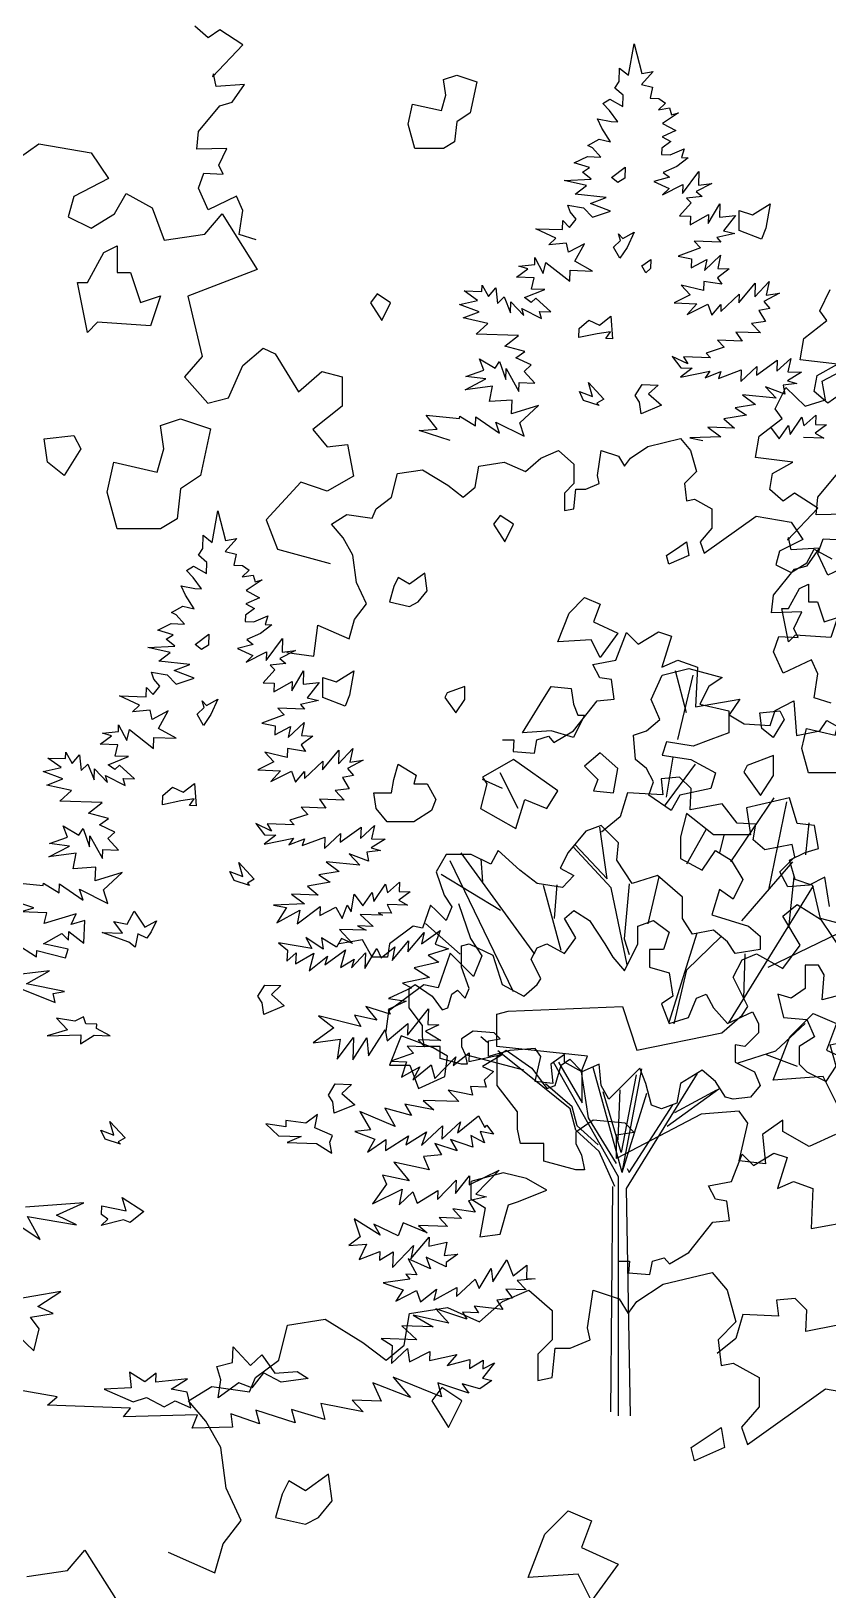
# Model space of a CAD drawing. Header units: inches. Extents: x -11 to 128, y 7 to 56.
# Drawn here: x 44.823 to 45.248, y 22.481 to 23.313 of the extents above; entities that cross this region are included whole.
import ezdxf

# ---------------------------------------------------------------- set-up
doc = ezdxf.new("R2010")
doc.units = ezdxf.units.IN
doc.header["$MEASUREMENT"] = 0
doc.layers.add('CAY', color=94, linetype='Continuous')
doc.layers.add('CAY-3', color=61, linetype='Continuous')
picture_1 = doc.add_image_def('image1.jpg', size_in_pixel=(1680, 1093))

# ---------------------------------------------------------------- blocks, each defined once
blk = doc.blocks.new('A$C76451831')
at = {"layer": 'CAY'}
for p, q in [((3764, 1772.8), (3822.4, 1787)), ((3822.4, 1787), (3840.1, 1765.7)), ((3573, 1752.2), (3604.2, 1765.7)), ((3604.2, 1765.7), (3631.9, 1741.6)), ((3673.8, 1720.9), (3680.9, 1765.7)), ((3680.9, 1765.7), (3711.5, 1755.7)), ((3732.8, 1752.2), (3764, 1772.8)), ((3840.1, 1765.7), (3850.7, 1728)), ((4659.2, 1730), (4666, 1767.4)), ((4666, 1767.4), (4675.2, 1732.1)), ((3462.1, 1738), (3507.5, 1745.1)), ((3507.5, 1745.1), (3545.3, 1728)), ((3545.3, 1728), (3573, 1752.2)), ((3711.5, 1755.7), (3722.2, 1738)), ((3722.2, 1738), (3732.8, 1752.2)), ((3306.5, 1682.6), (3317.1, 1724.4)), ((3317.1, 1724.4), (3361.9, 1731.5)), ((3361.9, 1731.5), (3406.7, 1703.8)), ((3455.6, 1700.3), (3462.1, 1738)), ((3631.9, 1741.6), (3631.9, 1706.7)), ((3850.7, 1728), (3829.5, 1706.7)), ((4648.1, 1722.6), (4648.6, 1738.5)), ((4648.6, 1738.5), (4659.2, 1730)), ((4688.4, 1734.4), (4674.7, 1719)), ((4675.2, 1732.1), (4688.4, 1734.4)), ((3631.9, 1706.7), (3614.8, 1689.6)), ((3653.2, 1696.7), (3677.3, 1706.7)), ((3677.3, 1706.7), (3673.8, 1720.9)), ((3829.5, 1706.7), (3833, 1676.1)), ((4642.8, 1714.7), (4648.1, 1722.6)), ((4653, 1706.2), (4642.8, 1714.7)), ((4652.5, 1693), (4653, 1706.2)), ((4674.7, 1719), (4687.7, 1715.8)), ((4687.7, 1715.8), (4685, 1702.8)), ((3406.7, 1703.8), (3434.4, 1682.6)), ((3434.4, 1682.6), (3455.6, 1700.3)), ((3614.8, 1689.6), (3614.8, 1658.4)), ((3631.9, 1661.9), (3635.5, 1696.7)), ((3635.5, 1696.7), (3653.2, 1696.7)), ((4628.6, 1696.6), (4636.9, 1701.7)), ((4636.5, 1688.1), (4628.6, 1696.6)), ((4646.4, 1674.6), (4636.5, 1688.1)), ((4636.9, 1701.7), (4652.5, 1693)), ((4685, 1702.8), (4695.4, 1702.4)), ((4703.4, 1696.7), (4694.9, 1688.8)), ((4694.9, 1688.8), (4708.2, 1691.1)), ((4695.4, 1702.4), (4703.4, 1696.7)), ((4708.2, 1691.1), (4710.6, 1682.8)), ((3278.8, 1661.9), (3306.5, 1682.6)), ((3833, 1676.1), (3847.2, 1679)), ((3847.2, 1679), (3878.4, 1661.9)), ((4627.6, 1667.1), (4622.5, 1678.2)), ((4622.5, 1678.2), (4638.7, 1674.9)), ((4638.7, 1674.9), (4646.4, 1674.6)), ((4718.8, 1685.3), (4699.8, 1672.8)), ((4699.8, 1672.8), (4715.4, 1664.1)), ((4710.6, 1682.8), (4718.8, 1685.3)), ((3199.2, 1634.2), (3226.9, 1651.3)), ((3226.9, 1651.3), (3271.7, 1644.8)), ((3271.7, 1644.8), (3278.8, 1661.9)), ((3614.8, 1658.4), (3631.9, 1661.9)), ((3878.4, 1661.9), (3878.4, 1627.1)), ((4611, 1646.4), (4624.4, 1654.1)), ((4624.4, 1654.1), (4637.9, 1650.9)), ((4637.9, 1650.9), (4627.6, 1667.1)), ((4709.5, 1651.1), (4698.8, 1643.4)), ((4715.4, 1664.1), (4699.3, 1656.9)), ((4699.3, 1656.9), (4709.5, 1651.1)), ((3219.8, 1610), (3199.2, 1634.2)), ((3864.3, 1582.3), (3957.4, 1648.4)), ((3957.4, 1648.4), (4019.9, 1637.7)), ((4019.9, 1637.7), (4040.5, 1607.1)), ((4594.4, 1625.7), (4610.5, 1633.3)), ((4610.5, 1633.3), (4626.4, 1632.7)), ((4616.3, 1643.5), (4611, 1646.4)), ((4626.4, 1632.7), (4616.3, 1643.5)), ((4698.8, 1643.4), (4698.5, 1635.7)), ((4698.5, 1635.7), (4708.9, 1635.3)), ((4708.9, 1635.3), (4725.5, 1642.4)), ((4730.1, 1631.8), (4716.6, 1621.4)), ((4725.5, 1642.4), (4722.4, 1632.1)), ((4722.4, 1632.1), (4730.1, 1631.8)), ((3878.4, 1627.1), (3857.2, 1602.9)), ((4612.8, 1620.1), (4594.4, 1625.7)), ((4604.5, 1614.9), (4612.8, 1620.1)), ((4615, 1606.4), (4604.5, 1614.9)), ((4716.6, 1621.4), (4700.5, 1614.3)), ((4700.5, 1614.3), (4708, 1608.6)), ((4723.6, 1589.4), (4743.1, 1615.5)), ((4743.1, 1615.5), (4742.6, 1599.2)), ((3237.5, 1578.7), (3219.8, 1610)), ((3857.2, 1602.9), (3864.3, 1582.3)), ((4040.5, 1607.1), (3999.3, 1585.8)), ((4582.8, 1604.8), (4615, 1606.4)), ((4609.3, 1598.9), (4582.8, 1604.8)), ((4595.8, 1588.5), (4609.3, 1598.9)), ((4708, 1608.6), (4689.3, 1603.8)), ((4689.3, 1603.8), (4707.5, 1595.4)), ((4699.6, 1587.6), (4724, 1599.9)), ((4707.5, 1595.4), (4699.6, 1587.6)), ((4724, 1599.9), (4723.6, 1589.4)), ((4758.5, 1601.4), (4739.6, 1591.6)), ((4742.6, 1599.2), (4758.5, 1601.4)), ((3244, 1530.4), (3237.5, 1578.7)), ((3999.3, 1585.8), (3992.2, 1561.6)), ((4047.6, 1565.2), (4061.2, 1589.4)), ((4061.2, 1589.4), (4092.4, 1572.3)), ((4632.8, 1584.5), (4595.8, 1588.5)), ((4614, 1577.4), (4632.8, 1584.5)), ((4637.7, 1568.4), (4614, 1577.4)), ((4733.7, 1578.2), (4720, 1562.8)), ((4747.1, 1585.9), (4728.4, 1583.8)), ((4728.4, 1583.8), (4733.7, 1578.2)), ((4739.6, 1591.6), (4747.1, 1585.9)), ((4754.1, 1553.5), (4768.1, 1577)), ((4768.1, 1577), (4767.5, 1561.2)), ((3992.2, 1561.6), (4019.9, 1548.1)), ((4019.9, 1548.1), (4047.6, 1565.2)), ((4092.4, 1572.3), (4106.6, 1533.9)), ((4154.9, 1541), (4175.6, 1565.2)), ((4175.6, 1565.2), (4217.4, 1499.1)), ((4587.2, 1575.6), (4605.7, 1572.3)), ((4589.7, 1567.4), (4587.2, 1575.6)), ((4589, 1548.8), (4597.1, 1559)), ((4597.1, 1559), (4589.7, 1567.4)), ((4605.7, 1572.3), (4616.2, 1561)), ((4616.2, 1561), (4637.7, 1568.4)), ((4720, 1562.8), (4733.1, 1562.4)), ((4732.8, 1552), (4754.5, 1564.3)), ((4733.1, 1562.4), (4732.8, 1552)), ((4754.5, 1564.3), (4754.1, 1553.5)), ((4767.5, 1561.2), (4786.6, 1563.2)), ((4786.6, 1563.2), (4772.4, 1545.1)), ((4106.6, 1533.9), (4154.9, 1541)), ((4572.7, 1536.2), (4549.1, 1547.5)), ((4549.1, 1547.5), (4580.8, 1546.4)), ((4580.8, 1546.4), (4581.1, 1557.2)), ((4581.1, 1557.2), (4589, 1548.8)), ((4785.9, 1541.9), (4764.4, 1537.2)), ((4772.4, 1545.1), (4785.9, 1541.9)), ((3261.7, 1492), (3244, 1530.4)), ((4564.3, 1528.4), (4572.7, 1536.2)), ((4585.6, 1530.3), (4564.3, 1528.4)), ((4588, 1519.4), (4585.6, 1530.3)), ((4606.9, 1529.6), (4588, 1519.4)), ((4595.3, 1508.7), (4606.9, 1529.6)), ((4745, 1524.8), (4718.3, 1514.8)), ((4769.2, 1531.6), (4737.5, 1532.7)), ((4737.5, 1532.7), (4745, 1524.8)), ((4764.4, 1537.2), (4769.2, 1531.6)), ((4528.9, 1502.9), (4547.6, 1504.9)), ((4539.3, 1499.8), (4528.9, 1502.9)), ((4547.6, 1504.9), (4547.9, 1513.1)), ((4547.9, 1513.1), (4557.6, 1494.1)), ((4557.6, 1494.1), (4560.8, 1507.2)), ((4560.8, 1507.2), (4589.5, 1484.9)), ((4616.2, 1497.1), (4595.3, 1508.7)), ((4718.3, 1514.8), (4734.1, 1511.6)), ((4734.1, 1511.6), (4733.7, 1501.1)), ((4733.7, 1501.1), (4752.6, 1510.9)), ((4749.5, 1497.9), (4768.7, 1515.8)), ((4752.6, 1510.9), (4749.5, 1497.9)), ((4768.7, 1515.8), (4765.4, 1500)), ((3240.4, 1464.3), (3261.7, 1492)), ((4217.4, 1499.1), (4134.9, 1467.3)), ((4525.8, 1489.8), (4539.3, 1499.8)), ((4547, 1489.1), (4525.8, 1489.8)), ((4543.8, 1475.6), (4547, 1489.1)), ((4589.5, 1484.9), (4589.9, 1498)), ((4589.9, 1498), (4616.2, 1497.1)), ((4749, 1484.7), (4748.6, 1473.9)), ((4770.2, 1481.3), (4749, 1484.7)), ((4779, 1499.6), (4765, 1489.2)), ((4765, 1489.2), (4770.2, 1481.3)), ((4765.4, 1500), (4779, 1499.6)), ((4809.5, 1466.3), (4826.5, 1484.8)), ((4826.5, 1484.8), (4823.2, 1468.6)), ((4134.9, 1467.3), (4152, 1395.3)), ((4463.6, 1473.4), (4484.8, 1472.7)), ((4479.5, 1462), (4463.6, 1473.4)), ((4484.8, 1472.7), (4485.1, 1480.4)), ((4485.1, 1480.4), (4492.8, 1466.9)), ((4492.8, 1466.9), (4501.3, 1477.1)), ((4501.3, 1477.1), (4503.4, 1458.4)), ((4503.4, 1458.4), (4511.4, 1466.3)), ((4511.4, 1466.3), (4518.8, 1447.4)), ((4535.3, 1465.5), (4559.7, 1475)), ((4543.3, 1459.7), (4535.3, 1465.5)), ((4548.9, 1465), (4543.3, 1459.7)), ((4559.7, 1475), (4543.8, 1475.6)), ((4566.9, 1448.5), (4548.9, 1465)), ((4732.6, 1469), (4713.7, 1459.2)), ((4722.1, 1480.2), (4732.6, 1469)), ((4748.6, 1473.9), (4722.1, 1480.2)), ((4769, 1449.1), (4791.1, 1469.7)), ((4790.7, 1459.3), (4810.1, 1482.6)), ((4791.1, 1469.7), (4790.7, 1459.3)), ((4810.1, 1482.6), (4809.5, 1466.3)), ((4839.1, 1470.7), (4820.2, 1461)), ((4823.2, 1468.6), (4839.1, 1470.7)), ((3055.2, 1432.3), (3075.8, 1456.5)), ((3075.8, 1456.5), (3117.7, 1390.4)), ((3175, 1454.3), (3230.4, 1429.5)), ((3230.4, 1429.5), (3240.4, 1464.3)), ((4458, 1457.3), (4479.5, 1462)), ((4481.7, 1448.7), (4458, 1457.3)), ((4462.4, 1441.3), (4481.7, 1448.7)), ((4518.8, 1447.4), (4519.3, 1460.6)), ((4519.3, 1460.6), (4534.6, 1444.2)), ((4534.6, 1444.2), (4532.2, 1452.4)), ((4532.2, 1452.4), (4555.8, 1440.7)), ((4555.8, 1440.7), (4553.3, 1449)), ((4553.3, 1449), (4566.9, 1448.5)), ((4713.7, 1459.2), (4740.4, 1458.3)), ((4740.4, 1458.3), (4729, 1445.5)), ((4729, 1445.5), (4753.5, 1457.8)), ((4753.5, 1457.8), (4758.5, 1444.5)), ((4758.5, 1444.5), (4769.3, 1457.3)), ((4769.3, 1457.3), (4769, 1449.1)), ((4827.6, 1452.5), (4814.4, 1450.3)), ((4814.4, 1450.3), (4822.1, 1436.9)), ((4820.2, 1461), (4827.6, 1452.5)), ((3006.8, 1425.2), (3055.2, 1432.3)), ((4491.7, 1434.8), (4462.4, 1441.3)), ((4478.1, 1422.1), (4491.7, 1434.8)), ((4822.1, 1436.9), (4805.7, 1434.7)), ((4805.7, 1434.7), (4816.2, 1423.5)), ((4528.3, 1420.4), (4478.1, 1422.1)), ((4512, 1407.8), (4528.3, 1420.4)), ((4794.5, 1413.8), (4765.1, 1414.8)), ((4765.1, 1414.8), (4773, 1406.4)), ((4786.8, 1424.5), (4794.5, 1413.8)), ((4816.2, 1423.5), (4786.8, 1424.5)), ((4152, 1395.3), (4130.8, 1371.1)), ((4200.3, 1384.7), (4224.5, 1405.3)), ((4224.5, 1405.3), (4238.7, 1398.8)), ((4238.7, 1398.8), (4266.4, 1353.4)), ((4487, 1379.2), (4482, 1392.5)), ((4482, 1392.5), (4500.7, 1381.4)), ((4535.8, 1401.5), (4512, 1407.8)), ((4525.1, 1393.7), (4535.8, 1401.5)), ((4543.4, 1385.4), (4525.1, 1393.7)), ((4711.4, 1395.4), (4721.4, 1381.9)), ((4729.7, 1386.6), (4711.4, 1395.4)), ((4724.6, 1394.9), (4729.7, 1386.6)), ((4756.7, 1393.8), (4724.6, 1394.9)), ((4773, 1406.4), (4751.5, 1399.4)), ((4751.5, 1399.4), (4756.7, 1393.8)), ((4811.7, 1373.3), (4836.3, 1391)), ((4835.9, 1377.9), (4852.3, 1393.2)), ((4836.3, 1391), (4835.9, 1377.9)), ((4852.3, 1393.2), (4849, 1377.4)), ((4183.2, 1346.3), (4200.3, 1384.7)), ((4266.4, 1353.4), (4294.1, 1377.6)), ((4294.1, 1377.6), (4318.3, 1371.1)), ((4465.5, 1371.8), (4487, 1379.2)), ((4500.7, 1381.4), (4505.9, 1389.4)), ((4505.9, 1389.4), (4513.4, 1367.9)), ((4513.4, 1367.9), (4513.8, 1381)), ((4513.8, 1381), (4528.7, 1353.7)), ((4535, 1377.5), (4543.4, 1385.4)), ((4547.7, 1363.9), (4535, 1377.5)), ((4735, 1381.4), (4721, 1371)), ((4721, 1371), (4756.1, 1378)), ((4721.4, 1381.9), (4735, 1381.4)), ((4756.1, 1378), (4750.4, 1370)), ((4750.4, 1370), (4769.3, 1377.5)), ((4766.3, 1369.4), (4793.3, 1379.4)), ((4769.3, 1377.5), (4766.3, 1369.4)), ((4792.9, 1365.8), (4812.1, 1383.7)), ((4793.3, 1379.4), (4792.9, 1365.8)), ((4812.1, 1383.7), (4811.7, 1373.3)), ((4865.3, 1376.9), (4848.6, 1366.6)), ((4849, 1377.4), (4865.3, 1376.9)), ((4130.8, 1371.1), (4158.5, 1339.9)), ((4318.3, 1371.1), (4318.3, 1336.3)), ((4464.9, 1355.9), (4489.4, 1368.7)), ((4497.2, 1360.3), (4464.9, 1355.9)), ((4489.4, 1368.7), (4465.5, 1371.8)), ((4493.9, 1341.8), (4497.2, 1360.3)), ((4528.7, 1353.7), (4529.1, 1364.6)), ((4529.1, 1364.6), (4547.7, 1363.9)), ((4822.1, 1359.3), (4834.8, 1345.7)), ((4845.4, 1350.8), (4822.1, 1359.3)), ((4859.4, 1363.5), (4843.5, 1361.3)), ((4843.5, 1361.3), (4845.4, 1350.8)), ((4848.6, 1366.6), (4859.4, 1363.5)), ((4158.5, 1339.9), (4183.2, 1346.3)), ((4318.3, 1336.3), (4283.5, 1308.6)), ((4520.7, 1343.6), (4493.9, 1341.8)), ((4520.1, 1327.3), (4520.7, 1343.6)), ((4552.2, 1337), (4520.1, 1327.3)), ((4530.1, 1316.5), (4552.2, 1337)), ((4810.5, 1338.4), (4786.3, 1334.3)), ((4834.8, 1345.7), (4795, 1349.9)), ((4795, 1349.9), (4810.5, 1338.4)), ((4431.5, 1309.1), (4418.5, 1325.8)), ((4418.5, 1325.8), (4458.3, 1321.7)), ((4458.3, 1321.7), (4458.4, 1324.4)), ((4458.4, 1324.4), (4477, 1312.9)), ((4477, 1312.9), (4477.4, 1323.8)), ((4477.4, 1323.8), (4505.7, 1304.2)), ((4501.2, 1317.5), (4535, 1300.5)), ((4505.7, 1304.2), (4501.2, 1317.5)), ((4535, 1300.5), (4530.1, 1316.5)), ((4799.6, 1325.7), (4772.7, 1321.2)), ((4772.7, 1321.2), (4785.5, 1310.3)), ((4786.3, 1334.3), (4799.6, 1325.7)), ((4851.8, 1302.5), (4865.7, 1323.4)), ((4865.7, 1323.4), (4868.1, 1312.9)), ((4868.1, 1312.9), (4882.1, 1325.5)), ((4882.1, 1325.5), (4881.7, 1314.6)), ((4283.5, 1308.6), (4300.6, 1287.9)), ((4410.2, 1307.5), (4431.5, 1309.1)), ((4446.9, 1295.4), (4410.2, 1307.5)), ((4769.3, 1300), (4732.1, 1298.6)), ((4732.1, 1298.6), (4747.8, 1295.7)), ((4753.8, 1311.4), (4769.3, 1300)), ((4785.5, 1310.3), (4753.8, 1311.4)), ((4828.1, 1311.5), (4838.5, 1297.6)), ((4838.5, 1297.6), (4849.5, 1313.5)), ((4849.5, 1313.5), (4851.8, 1302.5)), ((4891.6, 1298.4), (4867.6, 1299.3)), ((4894.8, 1314.2), (4881.4, 1304.2)), ((4881.4, 1304.2), (4891.6, 1298.4)), ((4881.7, 1314.6), (4894.8, 1314.2)), ((4300.6, 1287.9), (4324.7, 1290.9)), ((4324.7, 1290.9), (4331.8, 1253.1)), ((4554.9, 1274.6), (4575.8, 1283.7)), ((4575.8, 1283.7), (4594.3, 1267.5)), ((4622.2, 1253.8), (4626.9, 1283.7)), ((4626.9, 1283.7), (4647.3, 1277)), ((4661.5, 1274.6), (4682.3, 1288.4)), ((4682.3, 1288.4), (4721.2, 1297.8)), ((4721.2, 1297.8), (4733, 1283.7)), ((4733, 1283.7), (4740.1, 1258.5)), ((4384.3, 1256.1), (4414.2, 1260.8)), ((4414.2, 1260.8), (4444.1, 1242.4)), ((4476.7, 1240), (4481, 1265.2)), ((4481, 1265.2), (4511.3, 1269.9)), ((4511.3, 1269.9), (4536.5, 1258.5)), ((4536.5, 1258.5), (4554.9, 1274.6)), ((4594.3, 1267.5), (4594.3, 1244.3)), ((4647.3, 1277), (4654.4, 1265.2)), ((4654.4, 1265.2), (4661.5, 1274.6)), ((4269.3, 1246.1), (4228, 1201.2)), ((4300.6, 1235.4), (4269.3, 1246.1)), ((4331.8, 1253.1), (4300.6, 1235.4)), ((4377.3, 1228.2), (4384.3, 1256.1)), ((4444.1, 1242.4), (4462.6, 1228.2)), ((4594.3, 1244.3), (4582.9, 1232.9)), ((4608.4, 1237.6), (4624.5, 1244.3)), ((4624.5, 1244.3), (4622.2, 1253.8)), ((4740.1, 1258.5), (4725.9, 1244.3)), ((4725.9, 1244.3), (4728.3, 1223.9)), ((4358.8, 1214.4), (4377.3, 1228.2)), ((4462.6, 1228.2), (4476.7, 1240)), ((4582.9, 1232.9), (4582.9, 1212.1)), ((4594.3, 1214.4), (4596.6, 1237.6)), ((4596.6, 1237.6), (4608.4, 1237.6)), ((4728.3, 1223.9), (4737.7, 1225.8)), ((4737.7, 1225.8), (4758.6, 1214.4)), ((4305.7, 1196), (4324.2, 1207.4)), ((4324.2, 1207.4), (4354.1, 1203)), ((4354.1, 1203), (4358.8, 1214.4)), ((4582.9, 1212.1), (4594.3, 1214.4)), ((4749.1, 1161.4), (4811.2, 1205.4)), ((4758.6, 1214.4), (4758.6, 1191.2)), ((4811.2, 1205.4), (4852.9, 1198.3)), ((4228, 1201.2), (4241.6, 1166.4)), ((4319.5, 1179.8), (4305.7, 1196)), ((4758.6, 1191.2), (4744.4, 1175.1)), ((4852.9, 1198.3), (4866.7, 1177.9)), ((4331.3, 1159), (4319.5, 1179.8)), ((4744.4, 1175.1), (4749.1, 1161.4)), ((4866.7, 1177.9), (4839.1, 1163.7)), ((4241.6, 1166.4), (4304.1, 1149.3)), ((4335.6, 1126.7), (4331.3, 1159)), ((4839.1, 1163.7), (4834.4, 1147.6)), ((4852.9, 1138.5), (4871.4, 1149.9)), ((4871.4, 1149.9), (4880.4, 1166.1)), ((4880.4, 1166.1), (4901.2, 1154.7)), ((4834.4, 1147.6), (4852.9, 1138.5)), ((4347.4, 1101.2), (4335.6, 1126.7)), ((4333.2, 1082.7), (4347.4, 1101.2)), ((4284.9, 1039.1), (4289.6, 1076)), ((4289.6, 1076), (4326.6, 1059.5)), ((4326.6, 1059.5), (4333.2, 1082.7)), ((4252.7, 1043.4), (4284.9, 1039.1)), ((4728.3, 971.5), (4715.1, 1021.6)), ((4717.8, 939.8), (4736.3, 1016.3)), ((4701.9, 860.6), (4738.9, 910.7)), ((4704.6, 871.1), (4712.5, 918.7)), ((4509.3, 881.7), (4485.5, 892.2)), ((4527.8, 857.9), (4506.6, 900.2)), ((4781, 794.5), (4832.5, 870.4)), ((4850.9, 870.4), (4799.8, 858.6)), ((4799.8, 858.6), (4804.6, 826.3)), ((4826.2, 761), (4847.8, 865.6)), ((4860, 840.1), (4850.9, 870.4)), ((4626.9, 837.7), (4608.4, 831)), ((4634, 774), (4625.3, 835.7)), ((4647.3, 816.9), (4626.9, 837.7)), ((4728.3, 851.9), (4721.2, 824)), ((4760.5, 826.3), (4728.3, 851.9)), ((4880.8, 837.7), (4860, 840.1)), ((4870.1, 802.5), (4874.1, 840.9)), ((4885.5, 810.2), (4880.8, 837.7)), ((4608.4, 831), (4587.6, 805.5)), ((4645.4, 796.4), (4647.3, 816.9)), ((4721.2, 824), (4721.2, 798.4)), ((4728.6, 791.9), (4751.7, 832.8)), ((4804.6, 826.3), (4760.5, 826.3)), ((4768, 805.1), (4772.9, 825.9)), ((4442.1, 803.1), (4430.3, 782.3)), ((4472, 803.1), (4442.1, 803.1)), ((4547.7, 684.5), (4460.2, 805.1)), ((4495.2, 791.7), (4472, 803.1)), ((4485.8, 770.9), (4483.8, 797.9)), ((4504.2, 807.8), (4495.2, 791.7)), ((4529.8, 784.6), (4504.2, 807.8)), ((4587.6, 805.5), (4578.1, 787)), ((4638.7, 763.4), (4593.5, 812.2)), ((4595.8, 814.5), (4634, 774)), ((4721.2, 798.4), (4746.8, 784.6)), ((4746.8, 784.6), (4762.9, 807.8)), ((4762.9, 807.8), (4781.4, 796.4)), ((4850.9, 796.4), (4869.4, 805.5)), ((4869.4, 805.5), (4885.5, 810.2)), ((4430.3, 782.3), (4439.8, 754.7)), ((4507, 736.3), (4436.2, 779.1)), ((4522.3, 639.8), (4446.8, 795.6)), ((4550.6, 768.5), (4529.8, 784.6)), ((4578.1, 787), (4594.3, 777.9)), ((4663.8, 768.5), (4645.4, 796.4)), ((4781.4, 796.4), (4795.5, 773.2)), ((4794.3, 724.1), (4854.9, 794.5)), ((4857.6, 773.2), (4850.9, 796.4)), ((4580.5, 763.8), (4550.6, 768.5)), ((4579.1, 689), (4557.9, 766.3)), ((4571.1, 726.8), (4574.5, 766.9)), ((4594.3, 777.9), (4580.5, 763.8)), ((4657.5, 671.8), (4638.7, 763.4)), ((4659.9, 768.1), (4654, 702.8)), ((4693.7, 777.9), (4663.8, 768.5)), ((4682.7, 720.5), (4695.7, 776.4)), ((4723.6, 752.4), (4693.7, 777.9)), ((4767.6, 761.4), (4758.6, 731.5)), ((4783.7, 750), (4767.6, 761.4)), ((4778.7, 602.9), (4879.6, 765.8)), ((4795.5, 773.2), (4783.7, 750)), ((4850.1, 715.8), (4856.4, 776.4)), ((4878.5, 766.1), (4857.6, 773.2)), ((4887.9, 726.8), (4878.5, 766.1)), ((4423.7, 742.9), (4414.2, 715.4)), ((4430.3, 736.3), (4423.7, 742.9)), ((4439.8, 754.7), (4448.8, 741)), ((4723.6, 726.8), (4723.6, 752.4)), ((4442.1, 724.5), (4430.3, 736.3)), ((4448.8, 741), (4442.1, 724.5)), ((4735.4, 708.3), (4723.6, 726.8)), ((4758.6, 731.5), (4802.2, 717.8)), ((4922.5, 717.8), (4887.9, 726.8)), ((4402.8, 717.8), (4374.9, 696.9)), ((4414.2, 715.4), (4402.8, 717.8)), ((4458.8, 684.4), (4417.8, 720.8)), ((4707.6, 603.7), (4740.9, 709.9)), ((4728.7, 665.9), (4769.2, 705.2)), ((4760.5, 713.1), (4735.4, 708.3)), ((4777, 699.3), (4760.5, 713.1)), ((4802.2, 717.8), (4816, 706)), ((4816, 706), (4816, 689.9)), ((4825.4, 669), (4921.3, 715.4)), ((4342.7, 701.7), (4314.8, 696.9)), ((4354.1, 680.8), (4342.7, 701.7)), ((4374.9, 696.9), (4372.6, 680.8)), ((4654, 702.8), (4659.9, 684)), ((4786.1, 685.5), (4777, 699.3)), ((4816, 689.9), (4786.1, 685.5)), ((4372.6, 680.8), (4354.1, 680.8)), ((4796.7, 631.7), (4797.9, 685.1)), ((4713.4, 601.8), (4728.7, 665.9)), ((4834.4, 569.5), (4869.4, 602.2)), ((4491.5, 579.5), (4483.4, 586)), ((4534.5, 546.7), (4466.9, 564.4)), ((4541.2, 539.6), (4503.7, 569.7)), ((4789.6, 555.4), (4834.4, 569.5)), ((4823, 565.2), (4860, 551.4)), ((4589.9, 500.7), (4541.2, 539.6)), ((4647.3, 419.7), (4569.9, 556)), ((4575.8, 556.2), (4604.1, 507.8)), ((4602.9, 544.4), (4611.2, 489.7)), ((4604.1, 507.8), (4604.1, 546.7)), ((4651.6, 424.8), (4617.3, 549.9)), ((4668.2, 540.8), (4650.5, 448.4)), ((4651.6, 424.8), (4675, 548.1)), ((4656.8, 405.9), (4741.3, 542.4)), ((4592.3, 503.1), (4560.4, 530.2)), ((4650.5, 448.4), (4629.2, 520.8)), ((4646.9, 463.7), (4649.3, 523.1)), ((4651.6, 424.8), (4681.2, 519.2)), ((4705.1, 479.9), (4766.8, 524.3)), ((4714.5, 496), (4764.5, 523.1)), ((4596.6, 475.1), (4589.9, 500.7)), ((4598.2, 480.3), (4592.3, 503.1)), ((4659.9, 424.8), (4712.2, 505.4)), ((4611.2, 489.7), (4644.6, 435.4)), ((4624.5, 449.6), (4596.6, 475.1)), ((4623.3, 457.8), (4598.2, 480.3)), ((4643, 408.3), (4624.5, 449.6)), ((4657.5, 429.5), (4659.9, 424.8)), ((4638.3, 140.1), (4640.6, 408.3)), ((4647.3, 135.4), (4647.3, 419.7)), ((4661.5, 135.4), (4656.8, 405.9))]:
    blk.add_line(p, q, dxfattribs=at)
for points in [[(4216, 1534.3), (4196, 1540.6), (4200.2, 1569.1), (4192.8, 1586), (4159, 1570.1), (4147.4, 1595.5), (4153.8, 1613.4), (4177, 1612.3), (4171.7, 1622.9), (4181.2, 1642.9), (4145.3, 1641.9), (4147.4, 1663), (4172.8, 1693.5), (4187.5, 1697.8), (4202.3, 1718.9), (4168.5, 1716.7), (4165.4, 1731.5), (4164.3, 1728.3), (4200.2, 1766.3), (4172.8, 1784.2), (4159, 1774.7), (4143.2, 1788.5)], [(4930, 1151.2), (4896.3, 1135.4), (4884.7, 1160.7), (4891, 1178.6), (4914.2, 1177.5)], [(4918.4, 1208.1), (4882.5, 1207.1), (4884.7, 1228.2), (4910, 1258.8)], [(4910, 1349.5), (4896.3, 1340), (4880.4, 1353.7), (4883.6, 1372.7), (4907.9, 1386.4), (4863.6, 1391.6), (4867.8, 1417), (4895.2, 1438.1), (4886.8, 1449.7), (4899.4, 1475)], [(4680, 1494.9), (4675.3, 1503.2), (4686, 1511), (4685.6, 1500.1), (4680, 1494.9)], [(530, 749.3), (509.9, 755.6), (514.2, 784.1), (506.8, 800.9), (473, 785.1), (461.4, 810.4), (467.7, 828.4), (490.9, 827.3), (485.7, 837.9), (495.2, 857.9), (459.3, 856.8), (461.4, 877.9), (486.7, 908.5), (501.5, 912.7), (516.3, 933.8), (482.5, 931.7), (479.3, 946.5), (478.3, 943.3), (514.2, 981.3), (486.7, 999.2), (473, 989.7), (457.2, 1003.4), (460.4, 1022.4), (484.6, 1036.1), (440.3, 1041.4), (444.5, 1066.7), (472, 1087.8), (463.5, 1099.4), (476.2, 1124.7), (499.4, 1102.6), (523.6, 1110), (519.4, 1132.1), (549, 1147.9)], [(3923.1, 239.9), (3951.6, 212.6), (3957.9, 238.7), (3947.6, 252.6), (3974.4, 257.1), (3956.2, 265.5), (3983.5, 283.1), (3919.2, 272.2)], [(3925.3, 367.6), (3958.9, 345.2), (3944, 372.4), (4002.2, 362.7), (3978.5, 373.9), (4011.2, 388.7), (3941.7, 383.4)], [(3932.3, 644.8), (3976.9, 627), (3974.6, 637.9), (3987.8, 640.2), (3942.8, 649.4), (3970.1, 664.8), (3916.4, 658.5)], [(3928.7, 698), (3954.8, 681.2), (3955.1, 688.9), (3989.2, 680), (3992.3, 690.3), (3963.1, 696.8), (3984.8, 709.2), (3992.7, 701.2), (3993, 711.6), (4011.1, 697.8), (4012.1, 724.6), (3996, 719.7), (4001.9, 732.6), (3963.9, 720.8), (3967.1, 733.8), (3935.4, 734.9), (3951.4, 739.8), (3914.7, 752)], [(3923, 770.3), (3962.8, 766.2), (3962.9, 768.9), (3981.5, 757.4), (3981.9, 768.2), (4010.2, 748.6), (4005.7, 761.9), (4039.5, 744.9), (4034.6, 760.9), (4056.7, 781.5), (4024.6, 771.7), (4025.2, 788), (3998.4, 786.2), (4001.7, 804.7), (3969.4, 800.4), (3993.9, 813.1), (3970, 816.2), (3991.5, 823.6), (3986.5, 837), (4005.2, 825.9), (4010.4, 833.9), (4017.9, 812.3), (4018.3, 825.4), (4033.2, 798.2), (4033.6, 809), (4052.2, 808.4), (4039.5, 822), (4047.9, 829.8), (4029.6, 838.2), (4040.3, 846), (4016.5, 852.2), (4032.8, 864.8), (3982.6, 866.6), (3996.2, 879.2), (3966.9, 885.7), (3986.2, 893.2), (3962.5, 901.7), (3984, 906.4), (3968.1, 917.8), (3989.3, 917.1), (3989.6, 924.8), (3997.3, 911.4), (4005.8, 921.5), (4007.9, 902.9), (4015.9, 910.7), (4023.4, 891.9), (4023.8, 905), (4039.1, 888.6), (4036.7, 896.9), (4060.3, 885.2), (4057.8, 893.4), (4071.4, 892.9), (4053.4, 909.4), (4047.8, 904.2), (4039.8, 909.9), (4064.2, 919.5), (4048.4, 920), (4051.5, 933.5), (4030.3, 934.3), (4043.8, 944.2), (4033.4, 947.3), (4052.1, 949.4), (4052.4, 957.5), (4062.1, 938.6), (4065.3, 951.6), (4094, 929.3), (4094.4, 942.4), (4120.7, 941.5), (4099.8, 953.1), (4111.4, 974), (4092.5, 963.8), (4090.1, 974.8), (4068.8, 972.8), (4077.2, 980.7), (4053.6, 991.9), (4085.3, 990.8), (4085.6, 1001.7), (4093.5, 993.3), (4101.6, 1003.4), (4094.2, 1011.8), (4091.7, 1020.1), (4110.2, 1016.7), (4120.7, 1005.5), (4142.2, 1012.9), (4118.5, 1021.8), (4137.3, 1028.9), (4100.3, 1032.9), (4113.8, 1043.3), (4087.3, 1049.2), (4119.5, 1050.8), (4109, 1059.4), (4117.3, 1064.5), (4098.9, 1070.1), (4115, 1077.7), (4130.9, 1077.2), (4120.8, 1088), (4115.5, 1090.9), (4128.9, 1098.6), (4142.4, 1095.4), (4132.1, 1111.6), (4127, 1122.6), (4143.2, 1119.4), (4150.9, 1119.1), (4141, 1132.6), (4133.1, 1141), (4141.4, 1146.2), (4157, 1137.5), (4157.5, 1150.6), (4147.3, 1159.1), (4152.6, 1167.1), (4153.1, 1182.9), (4163.7, 1174.4), (4170.5, 1211.8), (4179.7, 1176.6), (4192.9, 1178.8), (4179.2, 1163.4), (4192.2, 1160.3), (4189.5, 1147.2), (4199.9, 1146.8), (4207.9, 1141.1), (4199.4, 1133.3), (4212.7, 1135.5), (4215.1, 1127.3), (4223.3, 1129.7), (4204.3, 1117.2), (4219.9, 1108.5), (4203.8, 1101.4), (4214, 1095.6), (4203.3, 1087.8), (4203, 1080.1), (4213.4, 1079.7), (4230, 1086.9), (4226.9, 1076.5), (4234.6, 1076.3), (4221.1, 1065.9), (4205, 1058.7), (4212.5, 1053), (4193.8, 1048.2), (4212, 1039.9), (4204.1, 1032), (4228.5, 1044.3), (4228.1, 1033.9), (4247.6, 1060), (4247.1, 1043.7), (4263, 1045.8), (4244.1, 1036.1), (4251.6, 1030.3), (4232.9, 1028.3), (4238.2, 1022.7), (4224.5, 1007.3), (4237.6, 1006.8), (4237.3, 996.4), (4259, 1008.8), (4258.6, 997.9), (4272.6, 1021.5), (4272, 1005.6), (4291.1, 1007.7), (4276.9, 989.6), (4290.4, 986.4), (4268.9, 981.7), (4273.7, 976.1), (4242, 977.2), (4249.5, 969.2), (4222.8, 959.3), (4238.6, 956), (4238.2, 945.6), (4257.1, 955.4), (4254, 942.3), (4273.2, 960.2), (4269.9, 944.5), (4283.5, 944), (4269.5, 933.6), (4274.7, 925.7), (4253.5, 929.2), (4253.1, 918.3), (4226.6, 924.7), (4237.1, 913.4), (4218.2, 903.7), (4244.9, 902.7), (4233.5, 890), (4258, 902.3), (4263, 889), (4273.8, 901.7), (4273.5, 893.6), (4295.6, 914.1), (4295.2, 903.7), (4314.6, 927.1), (4314, 910.8), (4331, 929.2), (4327.7, 913), (4343.6, 915.2), (4324.7, 905.4), (4332.1, 897), (4318.9, 894.7), (4326.6, 881.3), (4310.2, 879.2), (4320.7, 867.9), (4291.3, 868.9), (4299.1, 858.2), (4269.6, 859.3), (4277.5, 850.8), (4256, 843.9), (4261.2, 838.3), (4229.1, 839.4), (4234.2, 831), (4215.9, 839.8), (4225.9, 826.3), (4239.5, 825.9), (4225.5, 815.5), (4260.6, 822.4), (4254.9, 814.4), (4273.8, 821.9), (4270.8, 813.9), (4297.8, 823.8), (4297.4, 810.2), (4316.6, 828.2), (4316.2, 817.7), (4340.9, 835.5), (4340.4, 822.3), (4356.8, 837.6), (4353.5, 821.9), (4369.8, 821.3), (4353.1, 811), (4363.9, 807.9), (4348, 805.8), (4349.9, 795.3), (4326.6, 803.8), (4339.3, 790.2), (4299.5, 794.3), (4315, 782.9), (4290.8, 778.7), (4304.1, 770.1), (4277.2, 765.6), (4290, 754.7), (4258.3, 755.8), (4273.8, 744.4), (4236.6, 743), (4252.3, 740.2), (4240.8, 721.6), (4268.1, 736.9), (4264.8, 720.7), (4292.2, 741.1), (4291.9, 730.6), (4310.8, 740.4), (4318.5, 727), (4324.5, 742.7), (4329.2, 734.8), (4332.6, 756), (4343, 742), (4354, 757.9), (4356.3, 747), (4370.2, 767.8), (4372.6, 757.3), (4386.6, 770), (4386.2, 759.1), (4399.3, 758.6), (4385.9, 748.7), (4396.1, 742.9), (4372.1, 743.7), (4377.2, 733.1), (4361.3, 733.7), (4366.6, 730.8), (4339.9, 731.7), (4355.3, 717.6), (4336.8, 718.2), (4347, 712.9), (4315.3, 714), (4330.6, 697.1), (4317.6, 703), (4311.9, 692.8), (4293.7, 703.8), (4295.9, 690.6), (4275.1, 704.5), (4282.3, 691.1), (4242.7, 697.9), (4253.3, 689.4), (4252.8, 676.3), (4263.6, 686.3), (4263.1, 673.2), (4284.9, 685.6), (4279.1, 664.5), (4301.1, 682.3), (4298, 672), (4322.6, 689.7), (4316.4, 668.6), (4332.6, 678.5), (4329.6, 668.1), (4346.1, 686.1), (4345.4, 667.6), (4359.8, 691.1), (4364.9, 680), (4381.2, 693.1), (4377.9, 676.9), (4397.3, 700.2), (4396.8, 687.1), (4416.2, 710.4), (4413, 696.9), (4434.9, 712.5), (4429.3, 696.4), (4445, 690.8), (4420.7, 683.5), (4433.6, 674.9), (4404.3, 668.2), (4422.5, 656.7), (4390.1, 650.1), (4400.8, 644.3), (4373.6, 631.7), (4394.8, 628.7), (4373.2, 618.6), (4375.7, 613), (4346.5, 622.2), (4359.6, 605.9), (4333, 611.8), (4340.7, 598.4), (4290.4, 611), (4308.5, 596.8), (4283.9, 579.1), (4316.2, 583.4), (4312.6, 559.5), (4332.1, 585.5), (4331.2, 558.8), (4348, 585), (4349.9, 563.6), (4369.6, 594.7), (4371.9, 581.4), (4396.6, 601.9), (4396.1, 588.3), (4421.2, 619.6), (4420.6, 601), (4433.7, 600.6), (4417.6, 593), (4435.8, 581.9), (4409.1, 582.8), (4416.9, 574.4), (4395.7, 575.2), (4403.5, 566.7), (4376.5, 557.2), (4395, 556.6), (4388.9, 538.2), (4410.7, 550.6), (4402.4, 535), (4424.3, 552.8), (4428.8, 536.8), (4453.7, 562.3), (4450.6, 551.9), (4469.7, 567.1), (4469.3, 556.7), (4510, 565.7), (4485.4, 550.7), (4498.4, 544.8), (4487.6, 534.8), (4490, 526.5), (4471, 527.2), (4473.4, 516.7), (4444.6, 522.7), (4457.2, 509.1), (4414.7, 510.6), (4427.4, 499.2), (4393.2, 505.9), (4400.9, 492.5), (4369.1, 501.3), (4381.4, 479.5), (4339.5, 497.3), (4352.3, 475.6), (4333.6, 473.5), (4357.4, 464.5), (4348.7, 449), (4370.5, 464.1), (4370, 450.9), (4397.4, 468.6), (4394.3, 457.8), (4418.8, 473.3), (4412.8, 457.1), (4437.7, 480.3), (4437.1, 464.5), (4459.1, 485), (4455.9, 472), (4480.7, 492.4), (4488.3, 478.5), (4490.7, 481.2), (4498.5, 470.5), (4482.7, 473.7), (4487.7, 460), (4471.7, 468.7), (4473.9, 455), (4447.5, 464.1), (4455.2, 450.7), (4428.8, 459.3), (4436.5, 445.9), (4415.1, 443.9), (4422.2, 427.8), (4380, 437), (4398.2, 415), (4366.3, 421.6), (4371.3, 411), (4354.7, 387.5), (4389.7, 404.9), (4386.3, 386.4), (4402.7, 401.7), (4407.7, 388.4), (4432.3, 403.4), (4431.9, 392.6), (4454, 415.8), (4453.4, 400), (4470, 420.7), (4469.7, 410.3), (4505.2, 427.6), (4477.4, 399.1), (4490.4, 396), (4469, 391.3), (4476.7, 377.8), (4450.1, 381.5), (4460.6, 370.2), (4433.8, 371.2), (4443.9, 360.4), (4409.5, 361.6), (4419.6, 353.1), (4391, 365), (4385, 349.3), (4356.1, 363.5), (4363.8, 350.1), (4332.7, 369.7), (4339.7, 348.2), (4326.2, 337.8), (4347.6, 339.7), (4338.8, 321.5), (4363.1, 331), (4362.7, 320.6), (4379, 330.5), (4378.3, 311.9), (4403.2, 337.8), (4400, 322), (4422.2, 348), (4421.8, 337.1), (4443.2, 341.8), (4440, 326.1), (4456.3, 327.8), (4442.4, 317.8), (4442.2, 312.4), (4418.6, 324.1), (4423.6, 310.3), (4397.2, 322.1), (4407.5, 303.2), (4394.3, 303.7), (4399.1, 298), (4367.2, 293.7), (4391, 285.2), (4382.3, 271.9), (4406.8, 284.6), (4411.8, 270.9), (4430.9, 286.1), (4427.7, 273), (4455, 287.9), (4454.6, 277.5), (4476.6, 298.1), (4481.7, 287), (4495.6, 310.5), (4497.8, 294.6), (4514.6, 320.8), (4522.1, 301.9), (4538.4, 314.5), (4537.8, 298.6), (4548.2, 298.3), (4526.8, 296.3), (4537.3, 285.1), (4513.3, 285.9), (4521.1, 275.2), (4502.5, 273.1), (4509.8, 262), (4475.5, 265.9), (4480.6, 258), (4461.6, 258.7), (4466.8, 250.4), (4430.1, 262.5), (4445.3, 245.7), (4403.1, 255.3), (4426.6, 241.3), (4389.5, 242.6), (4407.5, 225.7), (4364.9, 227.2), (4377.8, 219), (4377, 197.7), (4396.2, 215.6), (4398.4, 199.7), (4422.9, 212), (4422.5, 201.1), (4454.9, 208.2), (4443.6, 195.4), (4470.5, 202.2), (4470.2, 191.8), (4486.4, 201.6), (4486, 191.2), (4499.9, 198.4), (4485.6, 180.3), (4496.4, 177.2), (4482.5, 167.3), (4461.4, 173.5), (4469.1, 162.3), (4432.4, 174.5), (4436.8, 158), (4379.2, 181.3), (4399.6, 157), (4354.9, 174.5), (4365, 152.8), (4330.2, 154), (4343.3, 140), (4292.9, 149.9), (4297.7, 131.1), (4258.2, 142.9), (4262.6, 126.9), (4215.6, 142.2), (4220, 125.7), (4186, 137.8), (4188.1, 121.8), (4140.1, 120.8), (4146.1, 136.4), (4058.1, 134.1), (4066.6, 144.6), (3967.9, 148.1), (3979.1, 158.1), (3899.4, 171.8)]]:
    blk.add_lwpolyline(points, dxfattribs=at)
for points in [[(4396.9, 1672), (4402.2, 1695.8), (4436.5, 1687.9), (4441.8, 1706.3), (4439.1, 1724.8), (4455, 1730.1), (4478.7, 1722.2), (4470.8, 1685.2), (4455, 1674.7), (4452.3, 1650.9), (4439.1, 1643), (4404.8, 1643)], [(3524.3, 1634.1), (3500.5, 1649.9), (3488.6, 1634.1), (3508.4, 1602.4)], [(4639.1, 1608.3), (4655.4, 1620.8), (4655, 1607.7), (4646.6, 1602.6)], [(3821.2, 1594.5), (3833.1, 1602.4), (3837, 1578.6), (3801.4, 1562.8), (3797.4, 1578.6)], [(4791, 1545.5), (4791, 1569.3), (4806.8, 1564), (4827.9, 1577.2), (4822.7, 1548.1), (4817.4, 1534.9)], [(3369.9, 1515.3), (3365.9, 1547), (3338.2, 1527.2), (3318.4, 1539), (3310.5, 1523.2), (3302.6, 1495.5), (3338.2, 1487.6), (3354, 1495.5)], [(4641.2, 1525.7), (4649.6, 1533.5), (4647.2, 1541.3), (4652.4, 1535.7), (4665.8, 1543.4), (4657.5, 1525.1), (4648.9, 1512.3)], [(4035, 1519.2), (4050.8, 1527.2), (4050.8, 1495.5), (4066.6, 1495.5), (4078.5, 1459.8), (4102.3, 1467.8), (4090.4, 1432.1), (4027.1, 1436.1), (4015.2, 1424.2), (4003.3, 1483.6), (4015.2, 1483.6)], [(3623.3, 1475.7), (3651, 1503.4), (3678.7, 1491.5), (3666.8, 1459.8), (3710.3, 1440), (3678.7, 1396.5), (3662.8, 1428.1), (3603.5, 1424.2)], [(4376, 1459.3), (4360.2, 1469.9), (4352.3, 1459.3), (4365.5, 1438.2)], [(4640.1, 1416.5), (4632.4, 1416.7), (4637.7, 1424.7), (4621.8, 1422.5), (4600.3, 1417.9), (4600.7, 1428.7), (4611.9, 1438.8), (4624.8, 1432.9), (4638.3, 1443.3)], [(4624.2, 1337.2), (4605.8, 1343.3), (4600.8, 1353.9), (4616.4, 1347.9), (4611.6, 1364.4), (4629.9, 1344.7), (4621.6, 1340)], [(4672.4, 1341), (4667.2, 1348.9), (4675.4, 1362.2), (4694.4, 1361.5), (4683.1, 1351), (4698.5, 1337.4), (4674.2, 1327.3)], [(4038.9, 1234.1), (4046.9, 1269.7), (4098.3, 1257.8), (4106.2, 1285.6), (4102.3, 1313.3), (4126, 1321.2), (4161.7, 1309.3), (4149.8, 1253.9), (4126, 1238), (4122.1, 1202.4), (4102.3, 1190.5), (4050.8, 1190.5)], [(3967.7, 1269.7), (3963.7, 1297.4), (3999.3, 1301.4), (4007.3, 1285.6), (3987.5, 1253.9)], [(4522.5, 1195.9), (4506.6, 1206.4), (4498.7, 1195.9), (4511.9, 1174.8)], [(4720.4, 1169.5), (4728.3, 1174.8), (4731, 1158.9), (4707.2, 1148.4), (4704.6, 1158.9)], [(4419.5, 1116.7), (4416.9, 1137.8), (4398.4, 1124.6), (4385.2, 1132.5), (4380, 1122), (4374.7, 1103.5), (4398.4, 1098.2), (4409, 1103.5)], [(4862.9, 1119.3), (4873.5, 1124.6), (4873.5, 1103.5), (4884.1, 1103.5), (4892, 1079.7), (4907.8, 1085), (4899.9, 1061.2), (4857.7, 1063.9), (4849.7, 1055.9), (4841.8, 1095.6), (4849.7, 1095.6)], [(4588.5, 1090.3), (4606.9, 1108.8), (4625.4, 1100.8), (4617.5, 1079.7), (4646.5, 1066.5), (4625.4, 1037.5), (4614.9, 1058.6), (4575.3, 1055.9)], [(4143.6, 1052.7), (4159.9, 1065.3), (4159.5, 1052.2), (4151.1, 1047)], [(4295.5, 989.9), (4295.5, 1013.7), (4311.3, 1008.4), (4332.5, 1021.6), (4327.2, 992.6), (4321.9, 979.4)], [(4709.9, 855.3), (4683.5, 873.8), (4688.8, 889.6), (4680.8, 905.5), (4667.6, 916), (4665, 945.1), (4680.8, 950.3), (4696.7, 963.5), (4686.1, 987.3), (4699.3, 1016.3), (4731, 1024.3), (4770.6, 1013.7), (4754.7, 1003.1), (4744.2, 982), (4778.5, 974.1), (4778.5, 947.7), (4757.4, 939.8), (4736.3, 931.9), (4704.6, 937.1), (4699.3, 921.3), (4733.6, 916), (4762.7, 900.2), (4757.4, 881.7), (4720.4, 873.8)], [(4443.3, 995.2), (4440.7, 989.9), (4453.9, 971.5), (4464.4, 987.3), (4464.4, 1003.1)], [(4554.1, 982), (4567.3, 1003.1), (4591.1, 1000.5), (4593.7, 982), (4599, 968.8), (4606.9, 968.8), (4593.7, 942.4), (4567.3, 950.3), (4533, 947.7)], [(4145.7, 970.1), (4154.1, 978), (4151.7, 985.8), (4156.9, 980.2), (4170.4, 987.9), (4162, 969.6), (4153.4, 956.7)], [(4865.6, 929.2), (4870.9, 953), (4905.2, 945.1), (4910.4, 963.5), (4907.8, 982), (4923.6, 987.3), (4947.4, 979.4), (4939.5, 942.4), (4923.6, 931.9), (4921, 908.1), (4907.8, 900.2), (4873.5, 900.2)], [(4818.1, 953), (4815.4, 971.5), (4839.2, 974.1), (4844.5, 963.5), (4831.3, 942.4)], [(4403.7, 887), (4419.5, 887), (4430.1, 868.5), (4424.8, 855.3), (4403.7, 842.1), (4372, 842.1), (4358.8, 857.9), (4356.2, 876.4), (4377.3, 876.4), (4380, 892.2), (4385.2, 910.7), (4406.4, 897.5)], [(4562.1, 857.9), (4575.3, 879), (4522.5, 916), (4485.5, 894.9), (4490.8, 887), (4482.9, 857.9), (4525.1, 834.2), (4535.7, 868.5)], [(4641.2, 876.4), (4646.5, 905.5), (4625.4, 923.9), (4606.9, 908.1), (4622.8, 892.2), (4617.5, 879)], [(4144.6, 860.9), (4136.9, 861.2), (4142.2, 869.2), (4126.3, 867), (4104.8, 862.3), (4105.2, 873.2), (4116.4, 883.2), (4129.3, 877.3), (4142.8, 887.7)], [(4208.2, 766.2), (4189.8, 772.3), (4184.7, 782.9), (4200.4, 776.9), (4195.5, 793.4), (4213.9, 773.7), (4205.6, 769)], [(4064.6, 698.7), (4032.9, 710.2), (4056.9, 709.4), (4046.9, 723.3), (4062.7, 720.1), (4070.9, 735.6), (4083.8, 716.6), (4097.3, 724.3), (4091.3, 710.9), (4086.1, 703.4), (4075.4, 708.7), (4072.1, 693)], [(4499.5, 590.8), (4474.4, 593.1), (4460.6, 583.7), (4460.6, 574.6), (4464.9, 565.2), (4467.3, 553.8), (4460.6, 553.8), (4435.1, 560.5), (4435.1, 574.6), (4416.6, 574.6), (4414.2, 586), (4414.2, 599.8), (4398.1, 620.6), (4398.1, 643.8), (4405.2, 648.6), (4425.6, 634.4), (4437.4, 618.3), (4444.1, 620.6), (4448.8, 636.8), (4455.9, 641.5), (4464.9, 632), (4469.6, 643.8), (4460.6, 669), (4460.6, 694.6), (4469.6, 696.9), (4497.6, 683.2), (4509, 648.6), (4534.5, 634.4), (4550.6, 648.6), (4554.9, 655.2), (4543.5, 678.5), (4550.6, 692.2), (4562, 696.9), (4582.9, 685.5), (4596.6, 704), (4582.9, 726.8), (4594.3, 736.3), (4612.7, 724.5), (4631.2, 696.9), (4640.6, 680.8), (4654.4, 664.7), (4670.5, 696.9), (4670.5, 717.8), (4689, 724.5), (4707.5, 710.7), (4700.8, 689.9), (4684.3, 689.9), (4684.3, 669), (4707.5, 662.3), (4712.2, 634.4), (4698.4, 625.4), (4707.5, 602.2), (4730.7, 609.2), (4740.1, 632), (4751.5, 636.8), (4760.5, 620.6), (4777, 602.2), (4806.9, 615.9), (4814, 602.2), (4814, 590.8), (4797.5, 574.6), (4786.1, 576.6), (4786.1, 556.2), (4809.3, 544.4), (4816, 528.2), (4804.6, 514.5), (4783.7, 512.1), (4774.7, 514.5), (4762.9, 533), (4746.8, 546.7), (4721.2, 530.6), (4716.9, 507.4), (4698.4, 500.7), (4686.6, 505), (4679.9, 530.6), (4672.9, 549.1), (4656.8, 533), (4635.9, 512.1), (4626.9, 528.2), (4624.5, 553.8), (4603.7, 544.4), (4582.9, 556.2), (4582.9, 565.2), (4566.7, 553.8), (4569.1, 530.6), (4548.3, 533), (4554.9, 562.8), (4548.3, 572.3), (4518, 569.9), (4492.8, 562.8), (4492.8, 581.3), (4506.6, 583.7)], [(4892.2, 660), (4885.5, 671.4), (4869.4, 671.4), (4869.4, 643.8), (4852.9, 632), (4836.8, 636.8), (4843.9, 609.2), (4871.4, 606.9), (4880.8, 586), (4862.3, 574.6), (4862.3, 553.8), (4871.4, 544.4), (4894.6, 533), (4906.4, 551.4), (4899.3, 576.6), (4931.5, 583.7), (4945.3, 597.4), (4922.5, 613.6), (4915.4, 636.8), (4889.8, 630.1)], [(4223.4, 626.6), (4218.2, 634.5), (4226.4, 647.8), (4245.4, 647.1), (4234.2, 636.7), (4249.6, 623), (4225.2, 612.9)], [(4013.2, 601.7), (4010.8, 609.9), (4000.2, 604.8), (3978.6, 608.3), (3991.7, 594.7), (3967.4, 587.4), (4007.3, 588.7), (4006.9, 577.9), (4023.2, 588.2), (4042.2, 587.5), (4026.2, 596.2), (4026.3, 601.2)], [(4307.3, 508.9), (4302.2, 516.8), (4310.3, 530.1), (4329.4, 529.4), (4318.1, 518.9), (4333.5, 505.2), (4309.1, 495.2)], [(4054.6, 458.4), (4036.2, 464.5), (4031.1, 475.1), (4046.8, 469.1), (4041.9, 485.6), (4060.3, 465.9), (4052, 461.2)], [(4303.8, 461), (4306.8, 469), (4285.8, 477.9), (4289, 493.7), (4275.1, 483.3), (4251.6, 486.8), (4251.4, 479.1), (4227.5, 482.7), (4242.8, 468.5), (4269.5, 467.6), (4253, 460.5), (4287.8, 459.2), (4306, 447.7)], [(4032, 374.8), (4032.4, 385.2), (4061.2, 379.2), (4056.8, 395.2), (4082.5, 378.5), (4066.1, 365.4), (4058.1, 368.4), (4031.6, 361.7), (4039.5, 369.1)], [(4174.2, 178.1), (4169.4, 194.1), (4188.1, 198.9), (4188.8, 217.4), (4209.3, 195.4), (4222.9, 208.1), (4238.4, 186.2), (4264.8, 188), (4278.1, 179.9), (4245.8, 175.6), (4224.8, 186.7), (4211.1, 168.6), (4195.4, 174.6), (4170.8, 156.9)], [(4138.2, 144.9), (4133.9, 163.6), (4114.9, 167), (4134.4, 179.5), (4096.7, 175.3), (4097, 186.2), (4083.5, 175.8), (4065.4, 187.3), (4067.4, 168.6), (4035.2, 167), (4069.6, 152.2), (4085.6, 157.1), (4106.5, 146), (4119.9, 153.2)]]:
    blk.add_lwpolyline(points, close=True, dxfattribs=at)
at = {"layer": 'CAY-3'}
for p, q in [((86.7, 510.8), (100.8, 469.5)), ((472.7, 495.7), (489.8, 509.9)), ((489.8, 509.9), (517.5, 492.2)), ((493.3, 461.5), (472.7, 495.7)), ((517.5, 492.2), (545.2, 450.9)), ((100.8, 469.5), (114.4, 448.9)), ((76.8, 451.7), (62.5, 410.5)), ((86.7, 441.8), (76.8, 451.7)), ((114.4, 448.9), (104.4, 424.1)), ((424.3, 443.8), (441.4, 450.9)), ((441.4, 450.9), (472.7, 433.8)), ((472.7, 433.8), (493.3, 461.5)), ((104.4, 424.1), (86.7, 441.8)), ((413.7, 423.2), (424.3, 443.8)), ((45.4, 414.1), (3.5, 382.8)), ((62.5, 410.5), (45.4, 414.1)), ((430.8, 388.4), (413.7, 423.2)), ((3.5, 382.8), (0, 358.6)), ((132.1, 379.3), (145.6, 382.8)), ((132.1, 340.9), (132.1, 379.3)), ((145.6, 382.8), (281.8, 388.3)), ((281.8, 388.3), (298.9, 336.4)), ((400.1, 357.1), (424.3, 378.3)), ((424.3, 378.3), (430.8, 388.4)), ((298.9, 336.4), (400.1, 357.1)), ((240, 329.4), (132.1, 340.9)), ((132.7, 329.4), (143.3, 336.4)), ((143.3, 336.4), (173.9, 315.2)), ((132.7, 294.5), (132.7, 329.4)), ((173.9, 315.2), (191.6, 291)), ((201.6, 294.5), (208.7, 318.7)), ((208.7, 318.7), (219.3, 325.8)), ((219.3, 325.8), (232.9, 311.7)), ((232.9, 311.7), (240, 329.4)), ((156.8, 263.3), (132.7, 294.5)), ((191.6, 291), (201.6, 294.5)), ((156.8, 242.6), (156.8, 263.3)), ((375.4, 260.4), (274.7, 207.8)), ((420.8, 263.9), (375.4, 260.4)), ((430.8, 249.7), (420.8, 263.9)), ((160.4, 225.5), (156.8, 242.6)), ((247, 253.3), (226.4, 239.1)), ((284.8, 249.7), (247, 253.3)), ((295.4, 239.1), (284.8, 249.7)), ((420.8, 204.9), (430.8, 249.7)), ((472.7, 253.3), (448.5, 236.2)), ((472.7, 239.7), (472.7, 253.3)), ((188.1, 225.5), (160.4, 225.5)), ((188.1, 204.3), (188.1, 225.5)), ((226.4, 239.1), (226.4, 225.5)), ((226.4, 225.5), (232.9, 211.4)), ((274.7, 235.6), (295.4, 239.1)), ((274.7, 207.8), (274.7, 235.6)), ((448.5, 236.2), (452, 201.4)), ((503.9, 222), (472.7, 239.7)), ((535.2, 236.2), (503.9, 222)), ((226.4, 194.3), (188.1, 204.3)), ((232.9, 211.4), (236.4, 194.3)), ((452, 201.4), (420.8, 204.9)), ((236.4, 194.3), (226.4, 194.3))]:
    blk.add_line(p, q, dxfattribs=at)
for points in [[(138.9, 705.6), (152.6, 705.6), (151.5, 691.9), (176.9, 689.8), (180, 705.6), (193.7, 709.9), (200.1, 702.5), (223.3, 716.2), (251.7, 752), (271.8, 754.2), (268.6, 777.4), (254.9, 779.5), (246.5, 795.3), (273.9, 800.6), (286.5, 833.3), (300.3, 819.5), (324.5, 834.3), (340.3, 829), (328.7, 792.1), (347.7, 800.6), (370.9, 792.1), (368.8, 744.7), (421.5, 754.2), (408.9, 735.2), (426.8, 724.6), (457.4, 722.5), (463.7, 740.4), (485.9, 752), (489, 710.9), (516.5, 716.2), (524.9, 728.8), (551.3, 714.1)], [(528.1, 507.4), (522.8, 542.2), (503.8, 532.7), (478.5, 530.6), (469, 548.5), (486.9, 566.4), (483.8, 581.2), (451.1, 574.9), (437.4, 586.5), (440.5, 605.4), (418.4, 606.5), (400.5, 629.7), (362.5, 622.3), (363.5, 647.6), (349.8, 661.3), (327.7, 659.2), (329.8, 640.3), (287.6, 642.4), (279.2, 613.9), (257, 596)], [(4646.7, 319.2), (4660.4, 319.2), (4659.4, 305.5), (4684.7, 303.3), (4687.9, 319.2), (4701.6, 323.4), (4707.9, 316), (4731.1, 329.7), (4759.6, 365.6), (4779.6, 367.7), (4776.4, 390.9), (4762.7, 393), (4754.3, 408.8), (4781.7, 414.1), (4794.4, 446.8), (4808.1, 433.1), (4832.3, 447.8), (4848.2, 442.6), (4836.6, 405.7), (4855.5, 414.1), (4878.8, 405.7), (4876.6, 358.2), (4929.4, 367.7)], [(4908.3, 243.2), (4870.3, 235.8), (4871.4, 261.2), (4857.7, 274.9), (4835.5, 272.8), (4837.6, 253.8), (4795.4, 255.9), (4787, 227.4), (4764.8, 209.5)]]:
    blk.add_lwpolyline(points, dxfattribs=at)
for points in [[(430.1, 675.3), (426.1, 667.3), (445.9, 639.6), (461.7, 663.4), (461.7, 687.1)], [(481.1, 352.5), (508.8, 380.2), (536.5, 368.3), (524.6, 336.6), (568.2, 316.8), (536.5, 273.3), (520.7, 305), (461.3, 301)], [(56.6, 339.4), (18.3, 353.5), (4.7, 318.7), (28.9, 318.7), (38.9, 291), (70.2, 305.2), (73.7, 329.4)], [(167.4, 183.7), (139.7, 190.7), (101.4, 180.1), (101.4, 159.5), (118.5, 148.9), (112, 114.6), (136.2, 117.6), (146.2, 152.4), (156.8, 155.9), (191.6, 170.1)]]:
    blk.add_lwpolyline(points, close=True, dxfattribs=at)

msp = doc.modelspace()

# ---------------------------------------------------------------- block references
at = {"layer": 'CAY', "xscale": 0.0004489089019145984, "yscale": 0.0004489089019145984, "zscale": 0.0004489089019145984}
for p in [(45.01204, 22.6181), (43.05018, 22.51313), (43.47057, 21.84829)]:
    msp.add_blockref('A$C76451831', p, dxfattribs=at)

# ---------------------------------------------------------------- pictures from other files: only their frames are drawn
image = msp.add_image(picture_1, insert=(12.49661, 7.37723), size_in_units=(74.4025, 48.40591))
image.dxf.flags = 6

doc.saveas('drawing.dxf')
